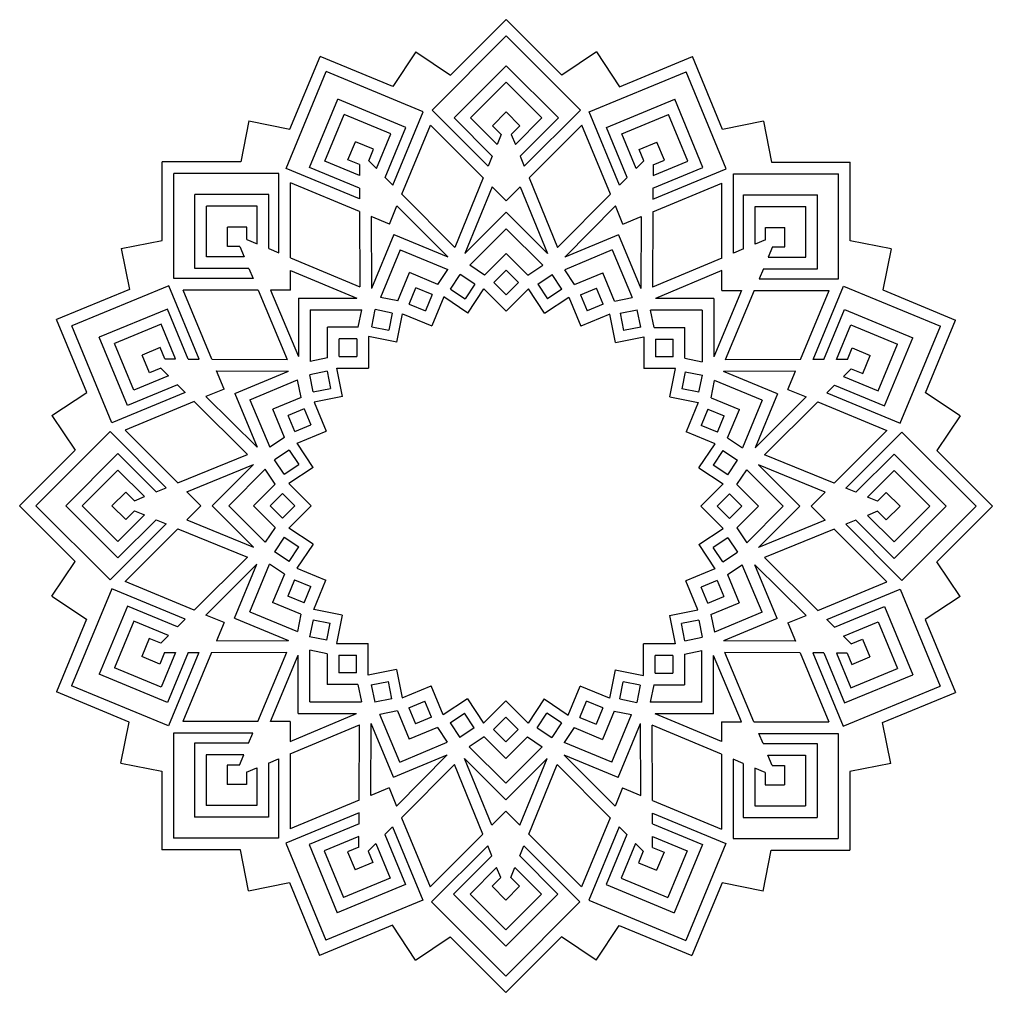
# Model space of a CAD drawing. Extents: x -90 to 309, y -35 to 161.
# Drawn here: x -89.6 to 94.4, y -23.5 to 160.5 of the extents above; entities that cross this region are included whole.
import ezdxf

# ---------------------------------------------------------------- set-up
doc = ezdxf.new("R2010")
doc.units = 0
doc.layers.get('0').update_dxf_attribs({"linetype": 'CONTINUOUS'})

msp = doc.modelspace()

# ---------------------------------------------------------------- linework, layer by layer
for p, q in [((-8.068279, 150.004898), (2.474154, 160.547332)), ((13.016587, 150.004898), (2.474154, 160.547332)), ((-11.55838, 143.396457), (2.474154, 157.428991)), ((16.506688, 143.396457), (2.474154, 157.428991)), ((-38.441317, 139.786245), (-32.735793, 153.560598)), ((-18.96144, 147.855075), (-32.735793, 153.560598)), ((-14.614724, 154.417082), (-18.96144, 147.855075)), ((-14.614724, 154.417082), (-8.068279, 150.004898)), ((19.543601, 154.403987), (13.016587, 150.004898)), ((19.543601, 154.403987), (23.903257, 147.822444)), ((23.903257, 147.822444), (37.67761, 153.527968)), ((43.383134, 139.753615), (37.67761, 153.527968)), ((-7.400592, 141.926457), (2.474154, 151.801203)), ((12.3489, 141.926457), (2.474154, 151.801203)), ((-39.136809, 132.345238), (-31.542456, 150.679627)), ((-13.208067, 143.085274), (-31.542456, 150.679627)), ((18.149884, 143.052644), (36.484273, 150.646997)), ((44.078626, 132.312607), (36.484273, 150.646997)), ((-4.282251, 141.926457), (2.474154, 148.682862)), ((9.230559, 141.926457), (2.474154, 148.682862)), ((-34.732969, 132.578251), (-29.388795, 145.480229)), ((-16.486817, 140.136055), (-29.388795, 145.480229)), ((21.428634, 140.103425), (34.330612, 145.447599)), ((39.674786, 132.545621), (34.330612, 145.447599)), ((-31.851997, 133.771589), (-28.195457, 142.599258)), ((-19.367788, 138.942718), (-28.195457, 142.599258)), ((-18.949884, 129.223301), (-13.208067, 143.085274)), ((-0.948885, 132.786961), (-11.55838, 143.396457)), ((-0.168065, 134.693929), (-7.400592, 141.926457)), ((0.737834, 136.906371), (-4.282251, 141.926457)), ((-0.124464, 140.456457), (2.474154, 143.055074)), ((5.072771, 140.456457), (2.474154, 143.055074)), ((4.210474, 136.906371), (9.230559, 141.926457)), ((5.116373, 134.693929), (12.3489, 141.926457)), ((5.897193, 132.786961), (16.506688, 143.396457)), ((23.891701, 129.19067), (18.149884, 143.052644)), ((24.309606, 138.910087), (33.137274, 142.566627)), ((36.793815, 133.738958), (33.137274, 142.566627)), ((-46.177913, 141.357356), (-47.682584, 133.631435)), ((-46.177913, 141.357356), (-38.441317, 139.786245)), ((-20.401033, 130.686302), (-16.486817, 140.136055)), ((-17.266278, 127.525943), (-11.859448, 140.579184)), ((-1.854783, 130.574519), (-11.859448, 140.579184)), ((1.518654, 138.813339), (-0.124464, 140.456457)), ((3.429654, 138.813339), (5.072771, 140.456457)), ((6.803091, 130.574519), (16.793609, 140.565037)), ((22.208095, 127.493312), (16.793609, 140.565037)), ((25.34285, 130.653672), (21.428634, 140.103425)), ((51.096767, 141.320063), (43.383134, 139.753615)), ((51.096767, 141.320063), (52.605917, 133.571142)), ((-22.084639, 132.38366), (-19.367788, 138.942718)), ((1.518654, 138.813339), (0.737834, 136.906371)), ((3.429654, 138.813339), (4.210474, 136.906371)), ((27.026456, 132.35103), (24.309606, 138.910087)), ((-27.448158, 134.004602), (-26.041796, 137.39986)), ((-22.646539, 135.993498), (-26.041796, 137.39986)), ((27.588356, 135.960868), (30.983613, 137.367229)), ((32.389975, 133.971972), (30.983613, 137.367229)), ((-23.535788, 133.846662), (-22.646539, 135.993498)), ((-0.168065, 134.693929), (-0.948885, 132.786961)), ((5.116373, 134.693929), (5.897193, 132.786961)), ((28.477605, 133.814031), (27.588356, 135.960868)), ((-47.682584, 133.631435), (-62.591836, 133.631435)), ((-62.591836, 118.722183), (-62.591836, 133.631435)), ((-25.283216, 128.664036), (-34.732969, 132.578251)), ((-25.29294, 131.054738), (-31.851997, 133.771589)), ((-25.301321, 133.115354), (-27.448158, 134.004602)), ((-25.301321, 133.115354), (-25.29294, 131.054738)), ((-23.535788, 133.846662), (-22.084639, 132.38366)), ((28.477605, 133.814031), (27.026456, 132.35103)), ((30.225033, 128.631405), (39.674786, 132.545621)), ((30.234757, 131.022108), (36.793815, 133.738958)), ((30.243139, 133.082723), (30.234757, 131.022108)), ((30.243139, 133.082723), (32.389975, 133.971972)), ((52.605917, 133.571142), (67.515169, 133.571142)), ((67.515169, 118.66189), (67.515169, 133.571142)), ((-40.541836, 131.426435), (-60.386836, 131.426435)), ((-60.386836, 111.581435), (-60.386836, 131.426435)), ((-40.541836, 116.422343), (-40.541836, 131.426435)), ((-25.274835, 126.60342), (-39.136809, 132.345238)), ((-20.401033, 130.686302), (-18.949884, 129.223301)), ((25.34285, 130.653672), (23.891701, 129.19067)), ((30.216652, 126.57079), (44.078626, 132.312607)), ((45.465169, 131.366142), (65.310169, 131.366142)), ((45.465169, 116.36205), (45.465169, 131.366142)), ((65.310169, 111.521142), (65.310169, 131.366142)), ((-38.336836, 115.498477), (-38.336836, 129.627203)), ((-25.265111, 124.212718), (-38.336836, 129.627203)), ((-1.854783, 130.574519), (-7.241343, 117.419125)), ((-0.164287, 128.884023), (-5.321698, 116.28827)), ((2.474154, 126.245582), (-0.164287, 128.884023)), ((2.474154, 126.245582), (5.112595, 128.884023)), ((5.112595, 128.884023), (10.270006, 116.28827)), ((6.803091, 130.574519), (12.197211, 117.40066)), ((30.206928, 124.180087), (43.260169, 129.586917)), ((43.260169, 115.438184), (43.260169, 129.586917)), ((-42.442389, 127.446988), (-56.407389, 127.446988)), ((-56.407389, 113.481988), (-56.407389, 127.446988)), ((-42.442389, 117.21865), (-42.442389, 127.446988)), ((-25.283216, 128.664036), (-25.274835, 126.60342)), ((-17.266278, 127.525943), (-7.241343, 117.419125)), ((22.208095, 127.493312), (12.197211, 117.40066)), ((30.225033, 128.631405), (30.216652, 126.57079)), ((47.365722, 127.386695), (61.330722, 127.386695)), ((47.365722, 117.158357), (47.365722, 127.386695)), ((61.330722, 113.421695), (61.330722, 127.386695)), ((-54.202389, 115.686988), (-54.202389, 125.241988)), ((-44.647389, 125.241988), (-54.202389, 125.241988)), ((-44.647389, 118.142516), (-44.647389, 125.241988)), ((-19.609082, 121.869914), (-18.181168, 125.317203)), ((-18.181168, 125.317203), (-8.596155, 115.653901)), ((23.122985, 125.284573), (13.537973, 115.621271)), ((24.550899, 121.837283), (23.122985, 125.284573)), ((49.570722, 125.181695), (59.125722, 125.181695)), ((49.570722, 118.082223), (49.570722, 125.181695)), ((59.125722, 115.626695), (59.125722, 125.181695)), ((-25.265111, 124.212718), (-25.207292, 109.997371)), ((-23.056372, 123.297828), (-23.001012, 109.687214)), ((-19.609082, 121.869914), (-23.056372, 123.297828)), ((2.474154, 124.084123), (-5.321698, 116.28827)), ((2.474154, 124.084123), (10.270006, 116.28827)), ((30.206928, 124.180087), (30.149028, 109.944788)), ((24.550899, 121.837283), (27.998189, 123.265197)), ((27.998189, 123.265197), (27.942829, 109.654584)), ((-50.222942, 117.587541), (-50.222942, 121.262541)), ((-46.547942, 121.262541), (-50.222942, 121.262541)), ((-46.547942, 118.938822), (-46.547942, 121.262541)), ((-18.781927, 119.872986), (-23.001012, 109.687214)), ((-18.781927, 119.872986), (-8.596155, 115.653901)), ((2.474154, 120.965782), (-4.416572, 114.075056)), ((2.474154, 120.965782), (9.36488, 114.075056)), ((23.723744, 119.840356), (13.537973, 115.621271)), ((23.723744, 119.840356), (27.942829, 109.654584)), ((51.471275, 118.878529), (51.471275, 121.202248)), ((51.471275, 121.202248), (55.146275, 121.202248)), ((55.146275, 117.527248), (55.146275, 121.202248)), ((-70.340756, 117.213033), (-62.591836, 118.722183)), ((-46.547942, 118.938822), (-44.647389, 118.142516)), ((51.471275, 118.878529), (49.570722, 118.082223)), ((75.24109, 117.157219), (67.515169, 118.66189)), ((-70.340756, 117.213033), (-68.774309, 109.4994)), ((-47.899223, 117.587541), (-50.222942, 117.587541)), ((-47.899223, 117.587541), (-47.102916, 115.686988)), ((-42.442389, 117.21865), (-40.541836, 116.422343)), ((-17.58859, 116.992015), (-21.317824, 107.988848)), ((-17.58859, 116.992015), (-8.585423, 113.262781)), ((-1.612609, 112.201508), (2.474154, 116.28827)), ((6.560916, 112.201508), (2.474154, 116.28827)), ((22.530407, 116.959384), (13.52724, 113.23015)), ((22.530407, 116.959384), (26.259641, 107.956217)), ((47.365722, 117.158357), (45.465169, 116.36205)), ((52.822556, 117.527248), (52.02625, 115.626695)), ((52.822556, 117.527248), (55.146275, 117.527248)), ((75.24109, 117.157219), (73.66998, 109.420623)), ((-47.102916, 115.686988), (-54.202389, 115.686988)), ((-38.336836, 115.498477), (-25.207292, 109.997371)), ((43.260169, 115.438184), (30.149028, 109.944788)), ((52.02625, 115.626695), (59.125722, 115.626695)), ((-46.17905, 113.481988), (-56.407389, 113.481988)), ((-46.17905, 113.481988), (-45.382744, 111.581435)), ((-38.336836, 109.376435), (-38.336836, 113.107755)), ((-38.336836, 113.107755), (-25.783453, 107.848053)), ((-18.010324, 107.330945), (-15.798584, 112.670558)), ((-10.458971, 110.458818), (-15.798584, 112.670558)), ((-10.458971, 110.458818), (-8.585423, 113.262781)), ((-8.069562, 109.570759), (-6.232014, 112.320845)), ((-3.481928, 110.483296), (-6.232014, 112.320845)), ((-1.612609, 112.201508), (-4.416572, 114.075056)), ((0.135398, 110.831174), (2.474154, 113.169929)), ((4.81291, 110.831174), (2.474154, 113.169929)), ((6.560916, 112.201508), (9.36488, 114.075056)), ((8.428597, 110.466662), (11.178683, 112.30421)), ((13.016232, 109.554124), (11.178683, 112.30421)), ((15.400788, 110.426187), (13.52724, 113.23015)), ((15.400788, 110.426187), (20.740401, 112.637927)), ((22.952141, 107.298315), (20.740401, 112.637927)), ((43.260169, 113.047462), (30.706787, 107.78776)), ((43.260169, 109.316142), (43.260169, 113.047462)), ((51.102384, 113.421695), (50.306077, 111.521142)), ((51.102384, 113.421695), (61.330722, 113.421695)), ((-45.382744, 111.581435), (-60.386836, 111.581435)), ((-3.481928, 110.483296), (-5.319476, 107.733211)), ((0.135398, 110.831174), (2.474154, 108.492418)), ((4.81291, 110.831174), (2.474154, 108.492418)), ((8.428597, 110.466662), (10.266146, 107.716576)), ((50.306077, 111.521142), (65.310169, 111.521142)), ((-68.774309, 109.4994), (-82.548662, 103.793876)), ((-61.333301, 110.194892), (-79.66769, 102.600539)), ((-55.591484, 96.332918), (-61.333301, 110.194892)), ((-53.200781, 96.323194), (-58.60761, 109.376435)), ((-44.458878, 109.376435), (-58.60761, 109.376435)), ((-44.458878, 109.376435), (-38.965482, 96.265294)), ((-42.068155, 109.376435), (-36.808453, 96.823053)), ((-38.336836, 109.376435), (-42.068155, 109.376435)), ((-15.870972, 106.733855), (-14.605246, 109.789586)), ((-11.549515, 108.523861), (-14.605246, 109.789586)), ((-8.069562, 109.570759), (-5.319476, 107.733211)), ((-4.774636, 105.032549), (-1.734381, 109.582612)), ((-1.734381, 109.582612), (2.474154, 105.374077)), ((6.682689, 109.582612), (2.474154, 105.374077)), ((9.736014, 105.012988), (6.682689, 109.582612)), ((13.016232, 109.554124), (10.266146, 107.716576)), ((16.491332, 108.49123), (19.547064, 109.756956)), ((20.812789, 106.701224), (19.547064, 109.756956)), ((46.991489, 109.316142), (41.731787, 96.76276)), ((43.260169, 109.316142), (46.991489, 109.316142)), ((49.382211, 109.316142), (43.881105, 96.186598)), ((49.382211, 109.316142), (63.510937, 109.316142)), ((58.096452, 96.244417), (63.510937, 109.316142)), ((60.487154, 96.254141), (66.228972, 110.116115)), ((66.228972, 110.116115), (84.563361, 102.521762)), ((73.66998, 109.420623), (87.444333, 103.7151)), ((-36.808453, 107.848053), (-36.808453, 96.823053)), ((-36.808453, 107.848053), (-25.783453, 107.848053)), ((-18.010324, 107.330945), (-21.317824, 107.988848)), ((-15.870972, 106.733855), (-12.81524, 105.468129)), ((-11.549515, 108.523861), (-12.81524, 105.468129)), ((-9.34426, 108.085874), (-11.621903, 102.587158)), ((-4.774636, 105.032549), (-9.34426, 108.085874)), ((9.736014, 105.012988), (14.286077, 108.053243)), ((14.286077, 108.053243), (16.56372, 102.554527)), ((16.491332, 108.49123), (17.757057, 105.435499)), ((22.952141, 107.298315), (26.259641, 107.956217)), ((41.731787, 107.78776), (30.706787, 107.78776)), ((41.731787, 107.78776), (41.731787, 96.76276)), ((-61.566315, 105.791052), (-74.468292, 100.446878)), ((-57.652099, 96.341299), (-61.566315, 105.791052)), ((-34.603453, 105.643053), (-34.603453, 95.898095)), ((-34.603453, 105.643053), (-24.858496, 105.643053)), ((-25.516398, 102.335553), (-24.858496, 105.643053)), ((-22.969027, 102.429481), (-22.323766, 105.673428)), ((-19.079818, 105.028167), (-22.323766, 105.673428)), ((-19.079818, 105.028167), (-19.72508, 101.78422)), ((20.812789, 106.701224), (17.757057, 105.435499)), ((24.013756, 104.980795), (27.257703, 105.626056)), ((24.013756, 104.980795), (24.659017, 101.736848)), ((27.902965, 102.382109), (27.257703, 105.626056)), ((30.439732, 102.27526), (29.781829, 105.58276)), ((39.526787, 105.58276), (29.781829, 105.58276)), ((39.526787, 105.58276), (39.526787, 95.837802)), ((62.54777, 96.262523), (66.461986, 105.712275)), ((66.461986, 105.712275), (79.363963, 100.368101)), ((-76.843138, 90.019523), (-82.548662, 103.793876)), ((-18.188214, 99.497635), (-17.120619, 104.864801)), ((-17.120619, 104.864801), (-11.621903, 102.587158)), ((22.062436, 104.83217), (16.56372, 102.554527)), ((23.134621, 99.441931), (22.062436, 104.83217)), ((81.738809, 89.940747), (87.444333, 103.7151)), ((-72.073338, 84.26615), (-79.66769, 102.600539)), ((-62.759652, 102.910081), (-71.587321, 99.25354)), ((-60.042802, 96.351023), (-62.759652, 102.910081)), ((-25.516398, 102.335553), (-31.295953, 102.335553)), ((-31.295953, 96.555998), (-31.295953, 102.335553)), ((-22.969027, 102.429481), (-19.72508, 101.78422)), ((27.902965, 102.382109), (24.659017, 101.736848)), ((30.439732, 102.27526), (36.219287, 102.27526)), ((36.219287, 96.495705), (36.219287, 102.27526)), ((64.938472, 96.272246), (67.655323, 102.831304)), ((67.655323, 102.831304), (76.482992, 99.174764)), ((76.969008, 84.187373), (84.563361, 102.521762)), ((-69.124118, 87.5449), (-74.468292, 100.446878)), ((-25.783453, 100.130553), (-29.090953, 100.130553)), ((-29.090953, 96.823053), (-29.090953, 100.130553)), ((-25.783453, 100.130553), (-25.783453, 96.823053)), ((-23.578453, 100.56982), (-23.578453, 94.618053)), ((-18.188214, 99.497635), (-23.578453, 100.56982)), ((23.134621, 99.441931), (28.501787, 100.509527)), ((28.501787, 100.509527), (28.501787, 94.55776)), ((30.706787, 100.07026), (34.014287, 100.07026)), ((30.706787, 100.07026), (30.706787, 96.76276)), ((34.014287, 96.76276), (34.014287, 100.07026)), ((74.019789, 87.466123), (79.363963, 100.368101)), ((-67.930781, 90.425871), (-71.587321, 99.25354)), ((-62.992666, 98.506241), (-66.387923, 97.099879)), ((-62.103417, 96.359404), (-62.992666, 98.506241)), ((66.999088, 96.280628), (67.888337, 98.427464)), ((67.888337, 98.427464), (71.283594, 97.021102)), ((72.826452, 90.347095), (76.482992, 99.174764)), ((-64.981561, 93.704622), (-66.387923, 97.099879)), ((-62.103417, 96.359404), (-60.042802, 96.351023)), ((-57.652099, 96.341299), (-55.591484, 96.332918)), ((-53.200781, 96.323194), (-38.965482, 96.265294)), ((-31.295953, 96.555998), (-34.603453, 95.898095)), ((-29.090953, 96.823053), (-25.783453, 96.823053)), ((34.014287, 96.76276), (30.706787, 96.76276)), ((36.219287, 96.495705), (39.526787, 95.837802)), ((58.096452, 96.244417), (43.881105, 96.186598)), ((62.54777, 96.262523), (60.487154, 96.254141)), ((66.999088, 96.280628), (64.938472, 96.272246)), ((69.877232, 93.625845), (71.283594, 97.021102)), ((-62.834725, 94.593871), (-64.981561, 93.704622)), ((-62.834725, 94.593871), (-61.371723, 93.142722)), ((-50.857977, 90.667165), (-52.285891, 94.114455)), ((-52.285891, 94.114455), (-38.675277, 94.059095)), ((-48.861049, 89.84001), (-38.675277, 94.059095)), ((-31.402803, 94.019231), (-34.64675, 93.373969)), ((-31.402803, 94.019231), (-30.757541, 90.775283)), ((-29.530221, 94.618053), (-23.578453, 94.618053)), ((-28.462625, 89.250887), (-29.530221, 94.618053)), ((34.453554, 94.55776), (28.501787, 94.55776)), ((33.381369, 89.167521), (34.453554, 94.55776)), ((36.313215, 93.948333), (35.667954, 90.704386)), ((36.313215, 93.948333), (39.557162, 93.303072)), ((57.181562, 94.035678), (43.570948, 93.980318)), ((53.75672, 89.761234), (43.570948, 93.980318)), ((55.753648, 90.588388), (57.181562, 94.035678)), ((67.730396, 94.515094), (66.267394, 93.063945)), ((67.730396, 94.515094), (69.877232, 93.625845)), ((-61.371723, 93.142722), (-67.930781, 90.425871)), ((-45.980078, 88.646673), (-36.976911, 92.375907)), ((-36.319008, 89.068407), (-36.976911, 92.375907)), ((-34.001489, 90.130022), (-34.64675, 93.373969)), ((38.911901, 90.059125), (39.557162, 93.303072)), ((41.214679, 88.98963), (41.872582, 92.29713)), ((50.875749, 88.567896), (41.872582, 92.29713)), ((66.267394, 93.063945), (72.826452, 90.347095)), ((-59.674366, 91.459116), (-69.124118, 87.5449)), ((-59.674366, 91.459116), (-58.211364, 90.007967)), ((-50.857977, 90.667165), (-54.305267, 89.239251)), ((-34.001489, 90.130022), (-30.757541, 90.775283)), ((38.911901, 90.059125), (35.667954, 90.704386)), ((55.753648, 90.588388), (59.200938, 89.160474)), ((64.570036, 91.380339), (63.107035, 89.92919)), ((64.570036, 91.380339), (74.019789, 87.466123)), ((-83.42468, 85.659867), (-76.843138, 90.019523)), ((-58.211364, 90.007967), (-72.073338, 84.26615)), ((-56.514006, 88.324361), (-69.585731, 82.909875)), ((-56.514006, 88.324361), (-46.421354, 78.313477)), ((-54.305267, 89.239251), (-44.641964, 79.654239)), ((-48.861049, 89.84001), (-44.641964, 79.654239)), ((-45.980078, 88.646673), (-42.250844, 79.643506)), ((-36.319008, 89.068407), (-41.658621, 86.856667)), ((-28.462625, 89.250887), (-33.852864, 88.178702)), ((33.381369, 89.167521), (38.748535, 88.099925)), ((41.214679, 88.98963), (46.554292, 86.77789)), ((50.875749, 88.567896), (47.146515, 79.564729)), ((53.75672, 89.761234), (49.537635, 79.575462)), ((59.200938, 89.160474), (49.537635, 79.575462)), ((63.107035, 89.92919), (76.969008, 84.187373)), ((88.300816, 85.59403), (81.738809, 89.940747)), ((-39.446881, 81.517054), (-41.658621, 86.856667)), ((-35.721918, 86.929055), (-38.77765, 85.663329)), ((-35.721918, 86.929055), (-34.456192, 83.873323)), ((-33.852864, 88.178702), (-31.575221, 82.679986)), ((38.748535, 88.099925), (36.470892, 82.601209)), ((40.617589, 86.850278), (39.351863, 83.794547)), ((40.617589, 86.850278), (43.67332, 85.584553)), ((44.342552, 81.438277), (46.554292, 86.77789)), ((61.409677, 88.245584), (51.302859, 78.220649)), ((61.409677, 88.245584), (74.462918, 82.838755)), ((-83.42468, 85.659867), (-79.025592, 79.132853)), ((-37.511924, 82.607598), (-38.77765, 85.663329)), ((42.407595, 82.528821), (43.67332, 85.584553)), ((88.300816, 85.59403), (83.888632, 79.047586)), ((-59.595213, 72.919357), (-69.585731, 82.909875)), ((-37.511924, 82.607598), (-34.456192, 83.873323)), ((42.407595, 82.528821), (39.351863, 83.794547)), ((64.458253, 72.83409), (74.462918, 82.838755)), ((-72.41715, 82.622954), (-86.449684, 68.59042)), ((-61.807655, 72.013458), (-72.41715, 82.622954)), ((-39.446881, 81.517054), (-42.250844, 79.643506)), ((-37.073937, 80.402343), (-31.575221, 82.679986)), ((41.969608, 80.323567), (36.470892, 82.601209)), ((44.342552, 81.438277), (47.146515, 79.564729)), ((66.670695, 71.928191), (77.280191, 82.537687)), ((77.280191, 82.537687), (91.312725, 68.505152)), ((-79.025592, 79.132853), (-89.568025, 68.59042)), ((-38.574818, 79.132497), (-41.324904, 77.294949)), ((-38.574818, 79.132497), (-36.737269, 76.382412)), ((-34.033682, 75.85228), (-37.073937, 80.402343)), ((38.916283, 75.753943), (41.969608, 80.323567)), ((-70.94715, 78.465166), (-80.821897, 68.59042)), ((-63.714623, 71.232638), (-70.94715, 78.465166)), ((-59.595213, 72.919357), (-46.421354, 78.313477)), ((-39.487355, 74.544863), (-41.324904, 77.294949)), ((43.454493, 79.048868), (41.616945, 76.298783)), ((43.454493, 79.048868), (46.204579, 77.21132)), ((64.458253, 72.83409), (51.302859, 78.220649)), ((68.577663, 71.147371), (75.810191, 78.379899)), ((75.810191, 78.379899), (85.684937, 68.505152)), ((83.888632, 79.047586), (94.431066, 68.505152)), ((-57.904717, 71.228861), (-45.308964, 76.386272)), ((-53.104816, 68.59042), (-45.308964, 76.386272)), ((-49.986475, 68.59042), (-43.09575, 75.481145)), ((-41.222201, 72.677182), (-43.09575, 75.481145)), ((-39.487355, 74.544863), (-36.737269, 76.382412)), ((-34.033682, 75.85228), (-38.603306, 72.798955)), ((38.916283, 75.753943), (43.466346, 72.713687)), ((44.36703, 74.461234), (41.616945, 76.298783)), ((44.36703, 74.461234), (46.204579, 77.21132)), ((62.767757, 71.143594), (50.172004, 76.301005)), ((57.967857, 68.505152), (50.172004, 76.301005)), ((-70.94715, 75.346825), (-77.703556, 68.59042)), ((-65.927065, 70.32674), (-70.94715, 75.346825)), ((46.085242, 72.591915), (47.95879, 75.395878)), ((54.849516, 68.505152), (47.95879, 75.395878)), ((70.790106, 70.241473), (75.810191, 75.261558)), ((75.810191, 75.261558), (82.566596, 68.505152)), ((-63.714623, 71.232638), (-61.807655, 72.013458)), ((-41.222201, 72.677182), (-45.308964, 68.59042)), ((-38.603306, 72.798955), (-34.394771, 68.59042)), ((43.466346, 72.713687), (39.257811, 68.505152)), ((46.085242, 72.591915), (50.172004, 68.505152)), ((68.577663, 71.147371), (66.670695, 71.928191)), ((-69.47715, 71.189037), (-72.075768, 68.59042)), ((-67.834033, 69.54592), (-69.47715, 71.189037)), ((-67.834033, 69.54592), (-65.927065, 70.32674)), ((-55.266275, 68.59042), (-57.904717, 71.228861)), ((-39.851867, 70.929175), (-42.190623, 68.59042)), ((-39.851867, 70.929175), (-37.513112, 68.59042)), ((44.714908, 70.843908), (42.376152, 68.505152)), ((44.714908, 70.843908), (47.053664, 68.505152)), ((60.129316, 68.505152), (62.767757, 71.143594)), ((72.697073, 69.460652), (70.790106, 70.241473)), ((72.697073, 69.460652), (74.340191, 71.10377)), ((74.340191, 71.10377), (76.938808, 68.505152)), ((-79.025592, 58.047986), (-89.568025, 68.59042)), ((-72.41715, 54.557886), (-86.449684, 68.59042)), ((-70.94715, 58.715674), (-80.821897, 68.59042)), ((-70.94715, 61.834014), (-77.703556, 68.59042)), ((-69.47715, 65.991802), (-72.075768, 68.59042)), ((-55.266275, 68.59042), (-57.904717, 65.951978)), ((-53.104816, 68.59042), (-45.308964, 60.794568)), ((-49.986475, 68.59042), (-43.09575, 61.699694)), ((-41.222201, 64.503657), (-45.308964, 68.59042)), ((-39.851867, 66.251664), (-42.190623, 68.59042)), ((-39.851867, 66.251664), (-37.513112, 68.59042)), ((-38.603306, 64.381885), (-34.394771, 68.59042)), ((43.466346, 64.296617), (39.257811, 68.505152)), ((44.714908, 66.166397), (42.376152, 68.505152)), ((44.714908, 66.166397), (47.053664, 68.505152)), ((46.085242, 64.41839), (50.172004, 68.505152)), ((54.849516, 68.505152), (47.95879, 61.614427)), ((57.967857, 68.505152), (50.172004, 60.7093)), ((60.129316, 68.505152), (62.767757, 65.866711)), ((74.340191, 65.906535), (76.938808, 68.505152)), ((75.810191, 58.630406), (85.684937, 68.505152)), ((75.810191, 61.748747), (82.566596, 68.505152)), ((77.280191, 54.472618), (91.312725, 68.505152)), ((83.888632, 57.962719), (94.431066, 68.505152)), ((-65.927065, 66.8541), (-70.94715, 61.834014)), ((-67.834033, 67.63492), (-69.47715, 65.991802)), ((-67.834033, 67.63492), (-65.927065, 66.8541)), ((72.697073, 67.549652), (70.790106, 66.768832)), ((70.790106, 66.768832), (75.810191, 61.748747)), ((72.697073, 67.549652), (74.340191, 65.906535)), ((-61.807655, 65.167381), (-72.41715, 54.557886)), ((-63.714623, 65.948201), (-70.94715, 58.715674)), ((-63.714623, 65.948201), (-61.807655, 65.167381)), ((-57.904717, 65.951978), (-45.308964, 60.794568)), ((-41.222201, 64.503657), (-43.09575, 61.699694)), ((46.085242, 64.41839), (47.95879, 61.614427)), ((62.767757, 65.866711), (50.172004, 60.7093)), ((68.577663, 65.862934), (66.670695, 65.082114)), ((66.670695, 65.082114), (77.280191, 54.472618)), ((68.577663, 65.862934), (75.810191, 58.630406)), ((-59.595213, 64.261482), (-69.599878, 54.256818)), ((-59.595213, 64.261482), (-46.439818, 58.874923)), ((-39.50399, 62.634338), (-41.341539, 59.884252)), ((-39.50399, 62.634338), (-36.753904, 60.796789)), ((-34.053242, 61.34163), (-38.603306, 64.381885)), ((38.896722, 61.243292), (43.466346, 64.296617)), ((64.458253, 64.176215), (51.284394, 58.782095)), ((64.458253, 64.176215), (74.448771, 54.185697)), ((-38.591453, 58.046704), (-36.753904, 60.796789)), ((-34.053242, 61.34163), (-37.106567, 56.772006)), ((38.896722, 61.243292), (41.936978, 56.693229)), ((44.350396, 62.550709), (41.60031, 60.713161)), ((44.350396, 62.550709), (46.187944, 59.800623)), ((-38.591453, 58.046704), (-41.341539, 59.884252)), ((43.437858, 57.963075), (41.60031, 60.713161)), ((43.437858, 57.963075), (46.187944, 59.800623)), ((-83.437776, 51.501542), (-79.025592, 58.047986)), ((-56.546637, 48.849988), (-46.439818, 58.874923)), ((-54.337897, 47.935098), (-44.674595, 57.52011)), ((-48.89368, 47.334339), (-44.674595, 57.52011)), ((-46.012708, 48.527676), (-42.283474, 57.530843)), ((-39.479511, 55.657295), (-42.283474, 57.530843)), ((44.309921, 55.578518), (47.113884, 57.452066)), ((50.843118, 48.448899), (47.113884, 57.452066)), ((59.168307, 47.856321), (49.505005, 57.441334)), ((53.72409, 47.255562), (49.505005, 57.441334)), ((61.377047, 48.771211), (51.284394, 58.782095)), ((88.287721, 51.435705), (83.888632, 57.962719)), ((-39.479511, 55.657295), (-41.691251, 50.317682)), ((-37.106567, 56.772006), (-31.607852, 54.494363)), ((41.936978, 56.693229), (36.438262, 54.415586)), ((44.309921, 55.578518), (46.521661, 50.238905)), ((-56.546637, 48.849988), (-69.599878, 54.256818)), ((-37.544554, 54.566751), (-38.81028, 51.51102)), ((-37.544554, 54.566751), (-34.488823, 53.301026)), ((-33.885494, 48.995647), (-31.607852, 54.494363)), ((38.715904, 48.91687), (36.438262, 54.415586)), ((42.374964, 54.487974), (39.319233, 53.222249)), ((42.374964, 54.487974), (43.64069, 51.432243)), ((61.377047, 48.771211), (74.448771, 54.185697)), ((-72.105968, 52.908199), (-79.700321, 34.57381)), ((-58.243994, 47.166382), (-72.105968, 52.908199)), ((-35.754548, 50.245294), (-34.488823, 53.301026)), ((40.584958, 50.166517), (39.319233, 53.222249)), ((63.074404, 47.087605), (76.936378, 52.829423)), ((76.936378, 52.829423), (84.530731, 34.495033)), ((-83.437776, 51.501542), (-76.875768, 47.154826)), ((-36.351639, 48.105942), (-41.691251, 50.317682)), ((-35.754548, 50.245294), (-38.81028, 51.51102)), ((40.584958, 50.166517), (43.64069, 51.432243)), ((41.182049, 48.027165), (46.521661, 50.238905)), ((88.287721, 51.435705), (81.706178, 47.076049)), ((-69.156749, 49.629449), (-74.500923, 36.727471)), ((-59.706996, 45.715233), (-69.156749, 49.629449)), ((-50.890607, 46.507184), (-54.337897, 47.935098)), ((-46.012708, 48.527676), (-37.009541, 44.798442)), ((-36.351639, 48.105942), (-37.009541, 44.798442)), ((-28.518329, 47.928051), (-33.885494, 48.995647)), ((-28.518329, 47.928051), (-29.590514, 42.537813)), ((33.325665, 47.844685), (38.715904, 48.91687)), ((33.325665, 47.844685), (34.393261, 42.477519)), ((41.182049, 48.027165), (41.839951, 44.719665)), ((50.843118, 48.448899), (41.839951, 44.719665)), ((55.721017, 46.428407), (59.168307, 47.856321)), ((64.537406, 45.636456), (73.987159, 49.550672)), ((73.987159, 49.550672), (79.331333, 36.648694)), ((-76.875768, 47.154826), (-82.581292, 33.380473)), ((-67.963411, 46.748478), (-71.619951, 37.920809)), ((-61.404354, 44.031627), (-67.963411, 46.748478)), ((-59.706996, 45.715233), (-58.243994, 47.166382)), ((-50.890607, 46.507184), (-52.318522, 43.059894)), ((-48.89368, 47.334339), (-38.707908, 43.115254)), ((-34.048861, 47.036447), (-34.694122, 43.7925)), ((-34.048861, 47.036447), (-30.804913, 46.391186)), ((-31.450175, 43.147239), (-30.804913, 46.391186)), ((38.864529, 46.96555), (35.620582, 46.320289)), ((36.265843, 43.076342), (35.620582, 46.320289)), ((38.864529, 46.96555), (39.50979, 43.721603)), ((53.72409, 47.255562), (43.538318, 43.036477)), ((55.721017, 46.428407), (57.148932, 42.981118)), ((64.537406, 45.636456), (63.074404, 47.087605)), ((66.234764, 43.95285), (72.793821, 46.669701)), ((72.793821, 46.669701), (76.450361, 37.842032)), ((81.706178, 47.076049), (87.411702, 33.301696)), ((-65.014192, 43.469727), (-66.420553, 40.07447)), ((-62.867355, 42.580478), (-65.014192, 43.469727)), ((-62.867355, 42.580478), (-61.404354, 44.031627)), ((-52.318522, 43.059894), (-38.707908, 43.115254)), ((-31.450175, 43.147239), (-34.694122, 43.7925)), ((-29.590514, 42.537813), (-23.638746, 42.537813)), ((-23.638746, 36.586045), (-23.638746, 42.537813)), ((28.441494, 36.525752), (28.441494, 42.477519)), ((34.393261, 42.477519), (28.441494, 42.477519)), ((36.265843, 43.076342), (39.50979, 43.721603)), ((57.148932, 42.981118), (43.538318, 43.036477)), ((67.697765, 42.501702), (66.234764, 43.95285)), ((67.697765, 42.501702), (69.844602, 43.39095)), ((69.844602, 43.39095), (71.250963, 39.995693)), ((-62.136047, 40.814945), (-63.025296, 38.668108)), ((-60.075432, 40.823326), (-62.792282, 34.264268)), ((-62.136047, 40.814945), (-60.075432, 40.823326)), ((-57.684729, 40.83305), (-61.598945, 31.383297)), ((-55.624114, 40.841431), (-61.365931, 26.979457)), ((-53.233411, 40.851155), (-58.647897, 27.77943)), ((-57.684729, 40.83305), (-55.624114, 40.841431)), ((-53.233411, 40.851155), (-39.018065, 40.908974)), ((-44.519171, 27.77943), (-39.018065, 40.908974)), ((-34.663746, 31.512813), (-34.663746, 41.25777)), ((-31.356246, 40.599868), (-34.663746, 41.25777)), ((-31.356246, 40.599868), (-31.356246, 34.820313)), ((36.158994, 40.539574), (39.466494, 41.197477)), ((36.158994, 40.539574), (36.158994, 34.760019)), ((39.466494, 31.452519), (39.466494, 41.197477)), ((49.321918, 27.719137), (43.828522, 40.830278)), ((58.063821, 40.772378), (43.828522, 40.830278)), ((58.063821, 40.772378), (63.470651, 27.719137)), ((60.454524, 40.762654), (66.196341, 26.900681)), ((62.515139, 40.754273), (60.454524, 40.762654)), ((62.515139, 40.754273), (66.429355, 31.30452)), ((64.905842, 40.744549), (67.622693, 34.185492)), ((66.966457, 40.736168), (64.905842, 40.744549)), ((66.966457, 40.736168), (67.855706, 38.589331)), ((-63.025296, 38.668108), (-66.420553, 40.07447)), ((-42.128448, 27.77943), (-36.868746, 40.332813)), ((-36.868746, 29.307813), (-36.868746, 40.332813)), ((-29.151246, 40.332813), (-29.151246, 37.025313)), ((-29.151246, 40.332813), (-25.843746, 40.332813)), ((-25.843746, 37.025313), (-25.843746, 40.332813)), ((33.953994, 40.272519), (30.646494, 40.272519)), ((30.646494, 36.965019), (30.646494, 40.272519)), ((33.953994, 40.272519), (33.953994, 36.965019)), ((46.931196, 27.719137), (41.671494, 40.272519)), ((41.671494, 29.247519), (41.671494, 40.272519)), ((67.855706, 38.589331), (71.250963, 39.995693)), ((-62.792282, 34.264268), (-71.619951, 37.920809)), ((-25.843746, 37.025313), (-29.151246, 37.025313)), ((-18.271581, 37.653641), (-23.638746, 36.586045)), ((-18.271581, 37.653641), (-17.199396, 32.263402)), ((23.051255, 37.597937), (21.983659, 32.230772)), ((23.051255, 37.597937), (28.441494, 36.525752)), ((30.646494, 36.965019), (33.953994, 36.965019)), ((67.622693, 34.185492), (76.450361, 37.842032)), ((-61.598945, 31.383297), (-74.500923, 36.727471)), ((-23.039924, 34.713463), (-19.795977, 35.358724)), ((-19.150716, 32.114777), (-19.795977, 35.358724)), ((23.942859, 32.067405), (24.58812, 35.311352)), ((27.832067, 34.666091), (24.58812, 35.311352)), ((66.429355, 31.30452), (79.331333, 36.648694)), ((-68.806939, 27.674949), (-82.581292, 33.380473)), ((-61.365931, 26.979457), (-79.700321, 34.57381)), ((-25.576691, 34.820313), (-31.356246, 34.820313)), ((-25.576691, 34.820313), (-24.918789, 31.512813)), ((-23.039924, 34.713463), (-22.394663, 31.469516)), ((-17.199396, 32.263402), (-11.70068, 34.541045)), ((-9.423037, 29.042329), (-11.70068, 34.541045)), ((14.207301, 29.009698), (16.484943, 34.508414)), ((21.983659, 32.230772), (16.484943, 34.508414)), ((27.832067, 34.666091), (27.186806, 31.422144)), ((30.379439, 34.760019), (29.721536, 31.452519)), ((30.379439, 34.760019), (36.158994, 34.760019)), ((66.196341, 26.900681), (84.530731, 34.495033)), ((73.637349, 27.596172), (87.411702, 33.301696)), ((-34.663746, 31.512813), (-24.918789, 31.512813)), ((-19.150716, 32.114777), (-22.394663, 31.469516)), ((-15.949749, 30.394348), (-12.894017, 31.660073)), ((-11.628292, 28.604342), (-12.894017, 31.660073)), ((-4.872973, 32.082584), (-9.423037, 29.042329)), ((-4.872973, 32.082584), (-1.819648, 27.51296)), ((-1.819648, 27.51296), (2.388887, 31.721495)), ((6.597422, 27.51296), (2.388887, 31.721495)), ((9.637677, 32.063023), (6.597422, 27.51296)), ((9.637677, 32.063023), (14.207301, 29.009698)), ((16.412555, 28.571711), (17.678281, 31.627443)), ((20.734012, 30.361718), (17.678281, 31.627443)), ((23.942859, 32.067405), (27.186806, 31.422144)), ((39.466494, 31.452519), (29.721536, 31.452519)), ((-18.0891, 29.797258), (-21.3966, 29.139355)), ((-18.0891, 29.797258), (-15.877361, 24.457645)), ((-15.949749, 30.394348), (-14.684023, 27.338616)), ((20.734012, 30.361718), (19.468287, 27.305986)), ((22.873364, 29.764627), (20.661624, 24.425015)), ((22.873364, 29.764627), (26.180864, 29.106725)), ((-70.37805, 19.938353), (-68.806939, 27.674949)), ((-44.519171, 27.77943), (-58.647897, 27.77943)), ((-38.397129, 27.77943), (-42.128448, 27.77943)), ((-38.397129, 24.048111), (-25.843746, 29.307813)), ((-38.397129, 27.77943), (-38.397129, 24.048111)), ((-36.868746, 29.307813), (-25.843746, 29.307813)), ((-17.667367, 20.136188), (-21.3966, 29.139355)), ((-11.628292, 28.604342), (-14.684023, 27.338616)), ((-8.153191, 27.541448), (-5.403105, 29.378996)), ((-3.565557, 26.628911), (-5.403105, 29.378996)), ((0.050131, 26.264398), (2.388887, 28.603154)), ((4.727642, 26.264398), (2.388887, 28.603154)), ((8.344968, 26.612276), (10.182517, 29.362362)), ((12.932603, 27.524813), (10.182517, 29.362362)), ((16.412555, 28.571711), (19.468287, 27.305986)), ((22.45163, 20.103558), (26.180864, 29.106725)), ((43.199876, 23.987818), (30.646494, 29.247519)), ((41.671494, 29.247519), (30.646494, 29.247519)), ((43.199876, 27.719137), (43.199876, 23.987818)), ((43.199876, 27.719137), (46.931196, 27.719137)), ((49.321918, 27.719137), (63.470651, 27.719137)), ((-38.397129, 21.657388), (-25.285987, 27.150784)), ((-25.343888, 12.915485), (-25.285987, 27.150784)), ((-23.135148, 13.830375), (-23.079789, 27.440989)), ((-18.860704, 17.255217), (-23.079789, 27.440989)), ((-10.537748, 26.669385), (-15.877361, 24.457645)), ((-10.537748, 26.669385), (-8.6642, 23.865422)), ((-8.153191, 27.541448), (-6.315643, 24.791362)), ((-3.565557, 26.628911), (-6.315643, 24.791362)), ((0.050131, 26.264398), (2.388887, 23.925643)), ((4.727642, 26.264398), (2.388887, 23.925643)), ((8.344968, 26.612276), (11.095054, 24.774727)), ((12.932603, 27.524813), (11.095054, 24.774727)), ((15.322012, 26.636755), (13.448463, 23.832792)), ((15.322012, 26.636755), (20.661624, 24.425015)), ((23.644968, 17.222586), (27.864053, 27.408358)), ((27.919412, 13.797744), (27.864053, 27.408358)), ((30.128151, 12.882855), (30.070332, 27.098201)), ((43.199876, 21.597095), (30.070332, 27.098201)), ((75.203797, 19.882539), (73.637349, 27.596172)), ((-60.447129, 25.57443), (-60.447129, 5.72943)), ((-45.443037, 25.57443), (-60.447129, 25.57443)), ((-46.239343, 23.673877), (-45.443037, 25.57443)), ((-1.697876, 24.894064), (-4.501839, 23.020516)), ((-1.697876, 24.894064), (2.388887, 20.807302)), ((6.475649, 24.894064), (2.388887, 20.807302)), ((6.475649, 24.894064), (9.279612, 23.020516)), ((50.245784, 25.514137), (65.249876, 25.514137)), ((51.042091, 23.613584), (50.245784, 25.514137)), ((65.249876, 25.514137), (65.249876, 5.669137)), ((-56.467682, 23.673877), (-56.467682, 9.708877)), ((-46.239343, 23.673877), (-56.467682, 23.673877)), ((-17.667367, 20.136188), (-8.6642, 23.865422)), ((2.388887, 16.129791), (-4.501839, 23.020516)), ((2.388887, 16.129791), (9.279612, 23.020516)), ((22.45163, 20.103558), (13.448463, 23.832792)), ((51.042091, 23.613584), (61.270429, 23.613584)), ((61.270429, 23.613584), (61.270429, 9.648584)), ((-47.163209, 21.468877), (-54.262682, 21.468877)), ((-54.262682, 21.468877), (-54.262682, 11.913877)), ((-47.959516, 19.568324), (-47.163209, 21.468877)), ((-42.502682, 19.937216), (-40.602129, 20.733522)), ((-40.602129, 20.733522), (-40.602129, 5.72943)), ((-38.397129, 21.657388), (-38.397129, 7.508655)), ((-18.860704, 17.255217), (-8.674932, 21.474302)), ((-18.259944, 11.810999), (-8.674932, 21.474302)), ((-0.249555, 8.211549), (-5.406966, 20.807302)), ((2.388887, 13.01145), (-5.406966, 20.807302)), ((2.388887, 13.01145), (10.184739, 20.807302)), ((5.027328, 8.211549), (10.184739, 20.807302)), ((23.044208, 11.778369), (13.459196, 21.441671)), ((23.644968, 17.222586), (13.459196, 21.441671)), ((43.199876, 21.597095), (43.199876, 7.468369)), ((45.404876, 20.673229), (45.404876, 5.669137)), ((47.305429, 19.876923), (45.404876, 20.673229)), ((51.965957, 21.408584), (59.065429, 21.408584)), ((52.762263, 19.508031), (51.965957, 21.408584)), ((59.065429, 21.408584), (59.065429, 11.853584)), ((-70.37805, 19.938353), (-62.652129, 18.433682)), ((-62.652129, 18.433682), (-62.652129, 3.52443)), ((-47.959516, 19.568324), (-50.283235, 19.568324)), ((-50.283235, 19.568324), (-50.283235, 15.893324)), ((-46.608235, 18.217043), (-44.707682, 19.01335)), ((-44.707682, 19.01335), (-44.707682, 11.913877)), ((-42.502682, 19.937216), (-42.502682, 9.708877)), ((-17.345055, 9.60226), (-7.334171, 19.694912)), ((-1.940051, 6.521053), (-7.334171, 19.694912)), ((6.717824, 6.521053), (12.104384, 19.676447)), ((22.129318, 9.569629), (12.104384, 19.676447)), ((47.305429, 19.876923), (47.305429, 9.648584)), ((49.510429, 18.953057), (49.510429, 11.853584)), ((51.410982, 18.15675), (49.510429, 18.953057)), ((52.762263, 19.508031), (55.085982, 19.508031)), ((55.085982, 19.508031), (55.085982, 15.833031)), ((75.203797, 19.882539), (67.454876, 18.373389)), ((-46.608235, 18.217043), (-46.608235, 15.893324)), ((51.410982, 18.15675), (51.410982, 15.833031)), ((67.454876, 18.373389), (67.454876, 3.464137)), ((-46.608235, 15.893324), (-50.283235, 15.893324)), ((-19.687859, 15.258289), (-23.135148, 13.830375)), ((-19.687859, 15.258289), (-18.259944, 11.810999)), ((24.472122, 15.225659), (23.044208, 11.778369)), ((24.472122, 15.225659), (27.919412, 13.797744)), ((51.410982, 15.833031), (55.085982, 15.833031)), ((-25.343888, 12.915485), (-38.397129, 7.508655)), ((30.128151, 12.882855), (43.199876, 7.468369)), ((-44.707682, 11.913877), (-54.262682, 11.913877)), ((49.510429, 11.853584), (59.065429, 11.853584)), ((-42.502682, 9.708877), (-56.467682, 9.708877)), ((-25.353612, 10.524782), (-39.215585, 4.782965)), ((-25.361993, 8.464167), (-25.353612, 10.524782)), ((-17.345055, 9.60226), (-11.930569, -3.469465)), ((2.388887, 10.849991), (-0.249555, 8.211549)), ((2.388887, 10.849991), (5.027328, 8.211549)), ((22.129318, 9.569629), (16.722489, -3.483612)), ((30.137875, 10.492152), (43.999849, 4.750334)), ((30.146257, 8.431537), (30.137875, 10.492152)), ((47.305429, 9.648584), (61.270429, 9.648584)), ((-25.361993, 8.464167), (-34.811746, 4.549951)), ((-20.479809, 6.4419), (-19.028661, 7.904902)), ((-19.028661, 7.904902), (-13.286843, -5.957072)), ((23.812924, 7.872272), (18.071107, -5.989702)), ((25.264073, 6.40927), (23.812924, 7.872272)), ((30.146257, 8.431537), (39.596009, 4.517321)), ((-40.602129, 5.72943), (-60.447129, 5.72943)), ((-25.371717, 6.073464), (-31.930774, 3.356614)), ((-25.380098, 4.012849), (-25.371717, 6.073464)), ((-20.479809, 6.4419), (-16.565594, -3.007852)), ((-1.940051, 6.521053), (-11.930569, -3.469465)), ((6.717824, 6.521053), (16.722489, -3.483612)), ((25.264073, 6.40927), (21.349857, -3.040483)), ((30.155981, 6.040834), (36.715038, 3.323983)), ((30.164362, 3.980219), (30.155981, 6.040834)), ((45.404876, 5.669137), (65.249876, 5.669137)), ((-39.215585, 4.782965), (-31.621233, -13.551424)), ((-34.811746, 4.549951), (-29.467571, -8.352026)), ((-25.380098, 4.012849), (-27.526934, 3.1236)), ((-23.614564, 3.281541), (-22.163416, 4.744543)), ((-22.163416, 4.744543), (-19.446565, -1.814515)), ((-1.034152, 4.308611), (-11.643648, -6.300884)), ((-0.253332, 2.401643), (-1.034152, 4.308611)), ((5.031105, 2.401643), (5.811925, 4.308611)), ((5.811925, 4.308611), (16.421421, -6.300884)), ((26.947679, 4.711912), (24.230829, -1.847145)), ((28.398828, 3.248911), (26.947679, 4.711912)), ((30.164362, 3.980219), (32.311198, 3.09097)), ((39.596009, 4.517321), (34.251835, -8.384657)), ((43.999849, 4.750334), (36.405496, -13.584055)), ((-47.742877, 3.52443), (-62.652129, 3.52443)), ((-46.233727, -4.22449), (-47.742877, 3.52443)), ((-31.930774, 3.356614), (-28.274234, -5.471055)), ((-27.526934, 3.1236), (-26.120573, -0.271657)), ((-23.614564, 3.281541), (-22.725316, 1.134705)), ((-0.253332, 2.401643), (-7.48586, -4.830884)), ((5.031105, 2.401643), (12.263633, -4.830884)), ((28.398828, 3.248911), (27.509579, 1.102074)), ((32.311198, 3.09097), (30.904837, -0.304287)), ((36.715038, 3.323983), (33.058498, -5.503686)), ((51.040953, -4.261784), (52.545624, 3.464137)), ((52.545624, 3.464137), (67.454876, 3.464137)), ((-22.725316, 1.134705), (-26.120573, -0.271657)), ((0.652566, 0.189201), (-4.367519, -4.830884)), ((1.433387, -1.717767), (0.652566, 0.189201)), ((3.344387, -1.717767), (4.125207, 0.189201)), ((4.125207, 0.189201), (9.145292, -4.830884)), ((27.509579, 1.102074), (30.904837, -0.304287)), ((-19.446565, -1.814515), (-28.274234, -5.471055)), ((1.433387, -1.717767), (-0.209731, -3.360884)), ((3.344387, -1.717767), (4.987504, -3.360884)), ((-46.233727, -4.22449), (-38.520094, -2.658043)), ((-38.520094, -2.658043), (-32.81457, -16.432396)), ((-16.565594, -3.007852), (-29.467571, -8.352026)), ((-0.209731, -3.360884), (2.388887, -5.959502)), ((4.987504, -3.360884), (2.388887, -5.959502)), ((21.349857, -3.040483), (34.251835, -8.384657)), ((24.230829, -1.847145), (33.058498, -5.503686)), ((43.304358, -2.690673), (37.598834, -16.465026)), ((51.040953, -4.261784), (43.304358, -2.690673)), ((-7.48586, -4.830884), (2.388887, -14.705631)), ((-4.367519, -4.830884), (2.388887, -11.58729)), ((12.263633, -4.830884), (2.388887, -14.705631)), ((9.145292, -4.830884), (2.388887, -11.58729)), ((-13.286843, -5.957072), (-31.621233, -13.551424)), ((-11.643648, -6.300884), (2.388887, -20.333419)), ((16.421421, -6.300884), (2.388887, -20.333419)), ((18.071107, -5.989702), (36.405496, -13.584055)), ((-19.040217, -10.726872), (-32.81457, -16.432396)), ((-14.680561, -17.308414), (-19.040217, -10.726872)), ((19.477764, -17.32151), (23.824481, -10.759502)), ((23.824481, -10.759502), (37.598834, -16.465026)), ((-14.680561, -17.308414), (-8.153547, -12.909326)), ((-8.153547, -12.909326), (2.388887, -23.451759)), ((12.93132, -12.909326), (2.388887, -23.451759)), ((19.477764, -17.32151), (12.93132, -12.909326))]:
    msp.add_line(p, q)

doc.saveas('drawing.dxf')
